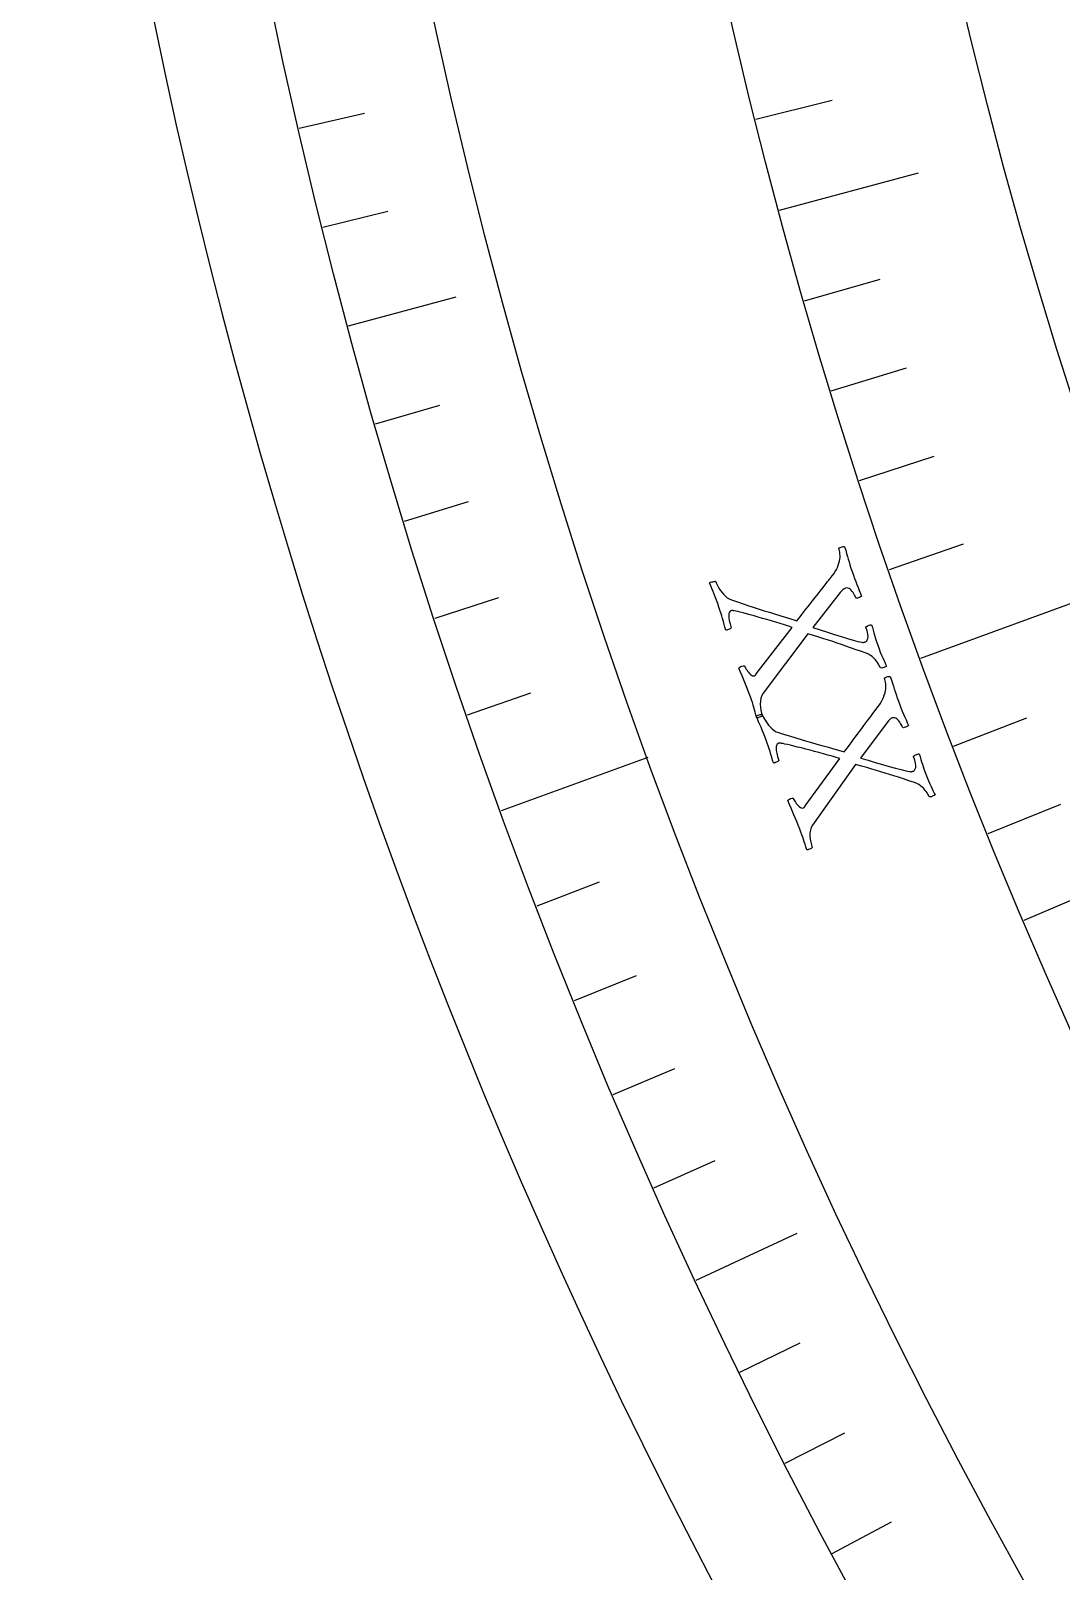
# Model space of a CAD drawing. Header units: millimetres. Extents: x -76 to 76, y -76 to 86.
# Drawn here: x -76 to -62.84, y -35.19 to -15.51 of the extents above; entities that cross this region are included whole.
import ezdxf

# ---------------------------------------------------------------- set-up
doc = ezdxf.new("R2010")
doc.units = ezdxf.units.MM
for name, color, linetype in [('CUT_OUTER', 1, 'Continuous'), ('ENGRAVE', 7, 'Continuous'), ('ENGRAVE_FINE', 8, 'Continuous'), ('TEXT', 5, 'Continuous')]:
    doc.layers.add(name, color=color, linetype=linetype)

msp = doc.modelspace()

# ---------------------------------------------------------------- linework, layer by layer
at = {"layer": 'CUT_OUTER'}
msp.add_arc((0.0001, -0.0001), 75.9999, 179.913117, 0.0001, dxfattribs=at)
at = {"layer": 'ENGRAVE'}
for points in [[(-66.4364, -17.8016), (-64.6598, -17.3256)], [(-71.9422, -19.2768), (-70.5657, -18.908)], [(-64.6321, -23.5241), (-62.2753, -22.6664)], [(-69.9883, -25.4737), (-68.1136, -24.7913)], [(-67.5018, -31.4766), (-66.2103, -30.8744)]]:
    msp.add_lwpolyline(points, dxfattribs=at)
for radius in [74.48, 74.48, 72.485, 68.78, 68.78, 65.854]:
    msp.add_circle((0, 0), radius, dxfattribs=at)
at = {"layer": 'ENGRAVE_FINE'}
for points in [[(-66.7369, -16.6394), (-65.7635, -16.3967)], [(-72.5711, -16.7544), (-71.738, -16.562)], [(-72.2676, -18.0183), (-71.438, -17.8115)], [(-66.1156, -18.9583), (-65.1512, -18.6818)], [(-65.7746, -20.1093), (-64.8153, -19.816)], [(-71.5948, -20.5295), (-70.7729, -20.2938)], [(-65.4137, -21.2542), (-64.4596, -20.9442)], [(-71.2256, -21.7758), (-70.4079, -21.5259)], [(-65.0328, -22.3926), (-64.0842, -22.066)], [(-70.8347, -23.0156), (-70.0215, -22.7514)], [(-70.4222, -24.2483), (-69.6138, -23.97)], [(-64.2117, -24.6485), (-63.2751, -24.289)], [(-63.7717, -25.7654), (-62.8416, -25.3896)], [(-69.5331, -26.6912), (-68.7349, -26.3848)], [(-63.3123, -26.8745), (-62.3889, -26.4825)], [(-69.0567, -27.9007), (-68.2639, -27.5804)], [(-68.5592, -29.1017), (-67.7722, -28.7676)], [(-68.0409, -30.2937), (-67.2598, -29.946)], [(-66.9422, -32.6499), (-66.1737, -32.2751)], [(-66.3622, -33.8132), (-65.6004, -33.4251)], [(-65.7619, -34.9662), (-65.007, -34.5648)]]:
    msp.add_lwpolyline(points, dxfattribs=at)
at = {"layer": 'TEXT'}
for points in [[(-65.5077, -22.4194), (-65.4921, -22.4643), (-65.4766, -22.507), (-65.4612, -22.5477), (-65.446, -22.5864), (-65.4309, -22.6238), (-65.4162, -22.661), (-65.4017, -22.6978), (-65.3874, -22.7345), (-65.3931, -22.7389), (-65.4016, -22.7437), (-65.413, -22.7487), (-65.4271, -22.754), (-65.441, -22.7581), (-65.4514, -22.7596), (-65.4583, -22.7584), (-65.4618, -22.7546), (-65.4657, -22.7447), (-65.4712, -22.7329), (-65.4782, -22.7191), (-65.4869, -22.7033), (-65.4968, -22.6871), (-65.5079, -22.672), (-65.52, -22.658), (-65.5332, -22.645), (-65.5473, -22.6349), (-65.5622, -22.6293), (-65.5779, -22.6283), (-65.5944, -22.6319), (-65.6091, -22.6391), (-65.6248, -22.651), (-65.6415, -22.6674), (-65.6591, -22.6885), (-66.0094, -23.1353), (-65.9145, -23.1648), (-65.8223, -23.1936), (-65.7328, -23.2218), (-65.6461, -23.2495), (-65.5656, -23.2745), (-65.4951, -23.2951), (-65.4345, -23.3112), (-65.3839, -23.323), (-65.3762, -23.3241), (-65.3688, -23.3244), (-65.3617, -23.3239), (-65.3549, -23.3227), (-65.3488, -23.3212), (-65.3442, -23.3199), (-65.3409, -23.319), (-65.3389, -23.3184), (-65.3302, -23.3132), (-65.3222, -23.3039), (-65.315, -23.2905), (-65.3084, -23.2731), (-65.3053, -23.2496), (-65.3084, -23.2179), (-65.3176, -23.1781), (-65.333, -23.13), (-65.3312, -23.1255), (-65.3258, -23.1206), (-65.3166, -23.1153), (-65.3038, -23.1096), (-65.2901, -23.1045), (-65.2781, -23.1009), (-65.268, -23.0988), (-65.2597, -23.0983), (-65.2496, -23.135), (-65.2399, -23.1696), (-65.2309, -23.2021), (-65.2223, -23.2324), (-65.2136, -23.2623), (-65.2038, -23.2935), (-65.1931, -23.3259), (-65.1813, -23.3595), (-65.1643, -23.4057), (-65.1481, -23.4479), (-65.1325, -23.486), (-65.1177, -23.5201), (-65.1039, -23.5508), (-65.0914, -23.5787), (-65.0802, -23.6039), (-65.0705, -23.6263), (-65.0758, -23.6308), (-65.0832, -23.6356), (-65.0927, -23.6406), (-65.1043, -23.6458), (-65.1165, -23.6499), (-65.1277, -23.6518), (-65.1379, -23.6513), (-65.1472, -23.6484), (-65.1501, -23.6417), (-65.1551, -23.6316), (-65.1623, -23.6181), (-65.1715, -23.6013), (-65.183, -23.5826), (-65.1968, -23.5637), (-65.2128, -23.5446), (-65.2312, -23.5252), (-65.2518, -23.5067), (-65.2747, -23.4903), (-65.3001, -23.4759), (-65.3277, -23.4637), (-65.4003, -23.4383), (-65.4679, -23.4144), (-65.5305, -23.3921), (-65.5882, -23.3714), (-65.6435, -23.3517), (-65.6989, -23.3326), (-65.7545, -23.3141), (-65.8102, -23.296), (-65.8686, -23.2776), (-65.9322, -23.2576), (-66.0011, -23.2362), (-66.0752, -23.2133), (-66.6438, -23.9745), (-66.6616, -24.0042), (-66.6737, -24.0374), (-66.6802, -24.074), (-66.6811, -24.1141), (-66.6779, -24.1547), (-66.6724, -24.1925), (-66.6645, -24.2277), (-66.6543, -24.2602), (-66.6594, -24.2658), (-66.6672, -24.2711), (-66.6776, -24.2761), (-66.6907, -24.2808), (-66.7037, -24.2847), (-66.7139, -24.2874), (-66.7212, -24.2888), (-66.7256, -24.2891), (-66.7364, -24.2518), (-66.7463, -24.2171), (-66.7555, -24.1852), (-66.7638, -24.1558), (-66.7725, -24.1264), (-66.7827, -24.0943), (-66.7945, -24.0594), (-66.8078, -24.0217), (-66.8266, -23.9702), (-66.8446, -23.9222), (-66.8618, -23.8778), (-66.8783, -23.837), (-66.8951, -23.7962), (-66.9132, -23.7521), (-66.9327, -23.7047), (-66.9535, -23.6538), (-66.9486, -23.647), (-66.9407, -23.6405), (-66.9298, -23.6344), (-66.9157, -23.6287), (-66.9019, -23.6246), (-66.8915, -23.6231), (-66.8845, -23.6243), (-66.881, -23.6282), (-66.8773, -23.6371), (-66.8718, -23.648), (-66.8645, -23.6611), (-66.8553, -23.6762), (-66.8447, -23.692), (-66.8331, -23.7069), (-66.8206, -23.7208), (-66.8071, -23.7339), (-66.7935, -23.7444), (-66.7804, -23.7508), (-66.7679, -23.7529), (-66.7559, -23.7509), (-66.7532, -23.7496), (-66.7501, -23.7477), (-66.7468, -23.7451), (-66.7431, -23.7419), (-66.7395, -23.7383), (-66.7365, -23.7348), (-66.734, -23.7313), (-66.7321, -23.7277), (-66.2724, -23.1319), (-66.3212, -23.1164), (-66.3724, -23.1005), (-66.4262, -23.0841), (-66.4824, -23.0673), (-66.5396, -23.0504), (-66.5961, -23.0338), (-66.652, -23.0174), (-66.7072, -23.0013), (-66.7604, -22.986), (-66.8102, -22.972), (-66.8566, -22.9594), (-66.8997, -22.9482), (-66.9378, -22.9385), (-66.9696, -22.9306), (-66.9949, -22.9245), (-67.0138, -22.9202), (-67.0172, -22.9197), (-67.0214, -22.9192), (-67.0263, -22.9185), (-67.032, -22.9177), (-67.0382, -22.9173), (-67.0444, -22.9176), (-67.0507, -22.9186), (-67.0572, -22.9205), (-67.0677, -22.9272), (-67.0758, -22.9392), (-67.0815, -22.9567), (-67.0849, -22.9796), (-67.0844, -23.0086), (-67.0788, -23.0447), (-67.0681, -23.0877), (-67.0522, -23.1378), (-67.0573, -23.1435), (-67.065, -23.1491), (-67.0752, -23.1548), (-67.088, -23.1604), (-67.1007, -23.165), (-67.1108, -23.1679), (-67.1183, -23.1689), (-67.1231, -23.1681), (-67.1328, -23.1318), (-67.1428, -23.0952), (-67.153, -23.0583), (-67.1635, -23.0211), (-67.1743, -22.9841), (-67.1854, -22.9475), (-67.1969, -22.9114), (-67.2088, -22.8758), (-67.2253, -22.828), (-67.2411, -22.7839), (-67.2561, -22.7435), (-67.2704, -22.7069), (-67.2844, -22.6719), (-67.2989, -22.6363), (-67.3137, -22.6), (-67.3289, -22.5632), (-67.3221, -22.5586), (-67.3132, -22.5547), (-67.3022, -22.5512), (-67.2889, -22.5483), (-67.276, -22.5461), (-67.2659, -22.5446), (-67.2587, -22.5439), (-67.2542, -22.544), (-67.251, -22.5517), (-67.2448, -22.5645), (-67.2356, -22.5823), (-67.2235, -22.6051), (-67.2088, -22.6306), (-67.1918, -22.6563), (-67.1725, -22.6824), (-67.1509, -22.7088), (-67.1275, -22.7333), (-67.1028, -22.7534), (-67.0769, -22.7693), (-67.0496, -22.7809), (-66.9725, -22.8073), (-66.8988, -22.8321), (-66.8284, -22.8555), (-66.7614, -22.8775), (-66.696, -22.8985), (-66.6305, -22.9193), (-66.5649, -22.9398), (-66.4992, -22.96), (-66.4321, -22.9806), (-66.3623, -23.0021), (-66.2897, -23.0246), (-66.2144, -23.048), (-66.195, -23.0242), (-66.1736, -22.9973), (-66.1501, -22.9674), (-66.1245, -22.9345), (-66.0976, -22.8997), (-66.07, -22.8644), (-66.0417, -22.8285), (-66.0126, -22.792), (-65.9837, -22.7558), (-65.9559, -22.7207), (-65.9291, -22.6867), (-65.9034, -22.6538), (-65.8793, -22.6229), (-65.8575, -22.595), (-65.838, -22.57), (-65.8207, -22.548), (-65.8065, -22.53), (-65.7964, -22.5171), (-65.7903, -22.5094), (-65.7883, -22.5068), (-65.7633, -22.4756), (-65.7416, -22.4461), (-65.7233, -22.4184), (-65.7084, -22.3923), (-65.6961, -22.3664), (-65.6852, -22.3391), (-65.676, -22.3103), (-65.6683, -22.2802), (-65.6644, -22.2597), (-65.6624, -22.2386), (-65.6623, -22.2169), (-65.6639, -22.1946), (-65.6667, -22.1733), (-65.6697, -22.1549), (-65.6731, -22.1392), (-65.6768, -22.1263), (-65.6764, -22.1212), (-65.6716, -22.116), (-65.6625, -22.1108), (-65.649, -22.1055), (-65.6345, -22.1014), (-65.6222, -22.0993), (-65.612, -22.0995), (-65.604, -22.1017), (-65.5904, -22.1465), (-65.5781, -22.188), (-65.5671, -22.2262), (-65.5573, -22.261), (-65.5474, -22.2959), (-65.5358, -22.3339), (-65.5226, -22.375), (-65.5077, -22.4194)], [(-64.9173, -24.0757), (-64.9005, -24.1202), (-64.8839, -24.1625), (-64.8675, -24.2028), (-64.8513, -24.2411), (-64.8353, -24.2781), (-64.8196, -24.3149), (-64.8042, -24.3514), (-64.789, -24.3876), (-64.7946, -24.3922), (-64.803, -24.3972), (-64.8142, -24.4025), (-64.8282, -24.4081), (-64.8419, -24.4126), (-64.8523, -24.4143), (-64.8592, -24.4133), (-64.8628, -24.4097), (-64.867, -24.3999), (-64.8728, -24.3881), (-64.8802, -24.3745), (-64.8892, -24.359), (-64.8996, -24.3431), (-64.911, -24.3282), (-64.9235, -24.3145), (-64.937, -24.3019), (-64.9514, -24.2922), (-64.9664, -24.287), (-64.9821, -24.2864), (-64.9985, -24.2903), (-65.0131, -24.2979), (-65.0284, -24.3102), (-65.0447, -24.3271), (-65.0617, -24.3486), (-65.4006, -24.8042), (-65.305, -24.8312), (-65.2121, -24.8577), (-65.1219, -24.8836), (-65.0345, -24.909), (-64.9534, -24.932), (-64.8824, -24.9508), (-64.8215, -24.9654), (-64.7705, -24.9759), (-64.7628, -24.9768), (-64.7554, -24.9769), (-64.7483, -24.9763), (-64.7415, -24.9748), (-64.7355, -24.9731), (-64.7309, -24.9718), (-64.7276, -24.9708), (-64.7257, -24.9702), (-64.7171, -24.9647), (-64.7094, -24.9552), (-64.7024, -24.9416), (-64.6963, -24.9241), (-64.6938, -24.9005), (-64.6977, -24.8689), (-64.7079, -24.8293), (-64.7246, -24.7816), (-64.7229, -24.7771), (-64.7176, -24.7721), (-64.7086, -24.7666), (-64.6959, -24.7606), (-64.6823, -24.7551), (-64.6704, -24.7512), (-64.6604, -24.7489), (-64.6521, -24.7481), (-64.641, -24.7846), (-64.6305, -24.8189), (-64.6206, -24.8511), (-64.6113, -24.8812), (-64.6018, -24.9109), (-64.5913, -24.9418), (-64.5797, -24.9739), (-64.5671, -25.0073), (-64.549, -25.053), (-64.5316, -25.0948), (-64.5151, -25.1325), (-64.4994, -25.1662), (-64.4848, -25.1965), (-64.4716, -25.2241), (-64.4598, -25.249), (-64.4495, -25.2711), (-64.4547, -25.2758), (-64.462, -25.2807), (-64.4713, -25.286), (-64.4828, -25.2915), (-64.4949, -25.2959), (-64.506, -25.298), (-64.5163, -25.2978), (-64.5256, -25.2952), (-64.5287, -25.2885), (-64.534, -25.2785), (-64.5415, -25.2652), (-64.5512, -25.2487), (-64.5631, -25.2303), (-64.5774, -25.2118), (-64.5939, -25.1931), (-64.6127, -25.1741), (-64.6338, -25.1561), (-64.6572, -25.1403), (-64.6828, -25.1266), (-64.7108, -25.1151), (-64.784, -25.0915), (-64.8522, -25.0694), (-64.9153, -25.0487), (-64.9735, -25.0294), (-65.0293, -25.0112), (-65.0852, -24.9935), (-65.1412, -24.9764), (-65.1974, -24.9598), (-65.2562, -24.9428), (-65.3203, -24.9245), (-65.3897, -24.9048), (-65.4644, -24.8838), (-66.0135, -25.6592), (-66.0305, -25.6893), (-66.0418, -25.7228), (-66.0474, -25.7596), (-66.0472, -25.7997), (-66.043, -25.8401), (-66.0365, -25.8778), (-66.0278, -25.9128), (-66.0168, -25.945), (-66.0217, -25.9508), (-66.0293, -25.9563), (-66.0396, -25.9615), (-66.0526, -25.9665), (-66.0655, -25.9708), (-66.0756, -25.9737), (-66.0828, -25.9754), (-66.0873, -25.9757), (-66.099, -25.9387), (-66.1098, -25.9043), (-66.1197, -25.8726), (-66.1288, -25.8435), (-66.1383, -25.8143), (-66.1493, -25.7825), (-66.162, -25.7479), (-66.1762, -25.7106), (-66.1963, -25.6595), (-66.2155, -25.612), (-66.2339, -25.568), (-66.2514, -25.5276), (-66.2692, -25.4873), (-66.2884, -25.4437), (-66.3091, -25.3968), (-66.3312, -25.3464), (-66.3265, -25.3395), (-66.3188, -25.3328), (-66.308, -25.3265), (-66.2941, -25.3204), (-66.2804, -25.3159), (-66.27, -25.3142), (-66.263, -25.3152), (-66.2594, -25.319), (-66.2555, -25.3278), (-66.2497, -25.3386), (-66.242, -25.3515), (-66.2325, -25.3664), (-66.2215, -25.3819), (-66.2095, -25.3964), (-66.1967, -25.4101), (-66.1829, -25.4228), (-66.1689, -25.433), (-66.1557, -25.439), (-66.1431, -25.4408), (-66.1313, -25.4385), (-66.1285, -25.4371), (-66.1255, -25.4351), (-66.1222, -25.4325), (-66.1186, -25.4292), (-66.1152, -25.4255), (-66.1123, -25.4219), (-66.1099, -25.4183), (-66.108, -25.4147), (-65.6636, -24.8074), (-65.7128, -24.7932), (-65.7644, -24.7786), (-65.8186, -24.7636), (-65.8752, -24.7482), (-65.9328, -24.7327), (-65.9897, -24.7175), (-66.046, -24.7026), (-66.1016, -24.6879), (-66.1551, -24.6739), (-66.2053, -24.6612), (-66.252, -24.6498), (-66.2954, -24.6397), (-66.3337, -24.631), (-66.3657, -24.6239), (-66.3911, -24.6184), (-66.4101, -24.6146), (-66.4135, -24.6142), (-66.4177, -24.6138), (-66.4227, -24.6132), (-66.4284, -24.6126), (-66.4346, -24.6123), (-66.4408, -24.6128), (-66.4471, -24.614), (-66.4535, -24.616), (-66.4638, -24.6229), (-66.4716, -24.6352), (-66.4769, -24.6528), (-66.4797, -24.6758), (-66.4785, -24.7048), (-66.472, -24.7407), (-66.4602, -24.7835), (-66.443, -24.8331), (-66.448, -24.8389), (-66.4555, -24.8448), (-66.4656, -24.8507), (-66.4782, -24.8566), (-66.4908, -24.8616), (-66.5009, -24.8647), (-66.5083, -24.8659), (-66.5131, -24.8652), (-66.5237, -24.8291), (-66.5346, -24.7928), (-66.5458, -24.7562), (-66.5572, -24.7193), (-66.5689, -24.6825), (-66.581, -24.6463), (-66.5934, -24.6105), (-66.6062, -24.5752), (-66.6239, -24.5278), (-66.6408, -24.4841), (-66.6569, -24.4441), (-66.672, -24.4079), (-66.687, -24.3733), (-66.7023, -24.338), (-66.7181, -24.3022), (-66.7342, -24.2657), (-66.7276, -24.261), (-66.7188, -24.2568), (-66.7078, -24.2531), (-66.6946, -24.2499), (-66.6818, -24.2473), (-66.6717, -24.2456), (-66.6645, -24.2447), (-66.66, -24.2446), (-66.6566, -24.2523), (-66.6501, -24.2649), (-66.6405, -24.2824), (-66.6278, -24.3049), (-66.6125, -24.33), (-66.5948, -24.3554), (-66.5748, -24.381), (-66.5526, -24.4068), (-66.5285, -24.4306), (-66.5034, -24.4501), (-66.477, -24.4653), (-66.4495, -24.4763), (-66.3717, -24.5007), (-66.2974, -24.5236), (-66.2264, -24.5453), (-66.1589, -24.5655), (-66.093, -24.5849), (-66.027, -24.604), (-65.9609, -24.6228), (-65.8947, -24.6413), (-65.8271, -24.6602), (-65.7568, -24.6799), (-65.6836, -24.7006), (-65.6078, -24.7221), (-65.589, -24.6978), (-65.5682, -24.6704), (-65.5455, -24.6399), (-65.5208, -24.6063), (-65.4948, -24.5709), (-65.4681, -24.5348), (-65.4406, -24.4982), (-65.4125, -24.461), (-65.3845, -24.4241), (-65.3576, -24.3883), (-65.3317, -24.3536), (-65.3068, -24.3201), (-65.2836, -24.2886), (-65.2625, -24.2601), (-65.2436, -24.2347), (-65.2268, -24.2122), (-65.2132, -24.1938), (-65.2034, -24.1807), (-65.1975, -24.1728), (-65.1955, -24.1702), (-65.1713, -24.1384), (-65.1504, -24.1084), (-65.1328, -24.0802), (-65.1186, -24.0537), (-65.1069, -24.0275), (-65.0968, -23.9999), (-65.0882, -23.971), (-65.0813, -23.9406), (-65.078, -23.9201), (-65.0765, -23.8989), (-65.0769, -23.8772), (-65.0791, -23.8549), (-65.0824, -23.8338), (-65.0859, -23.8154), (-65.0897, -23.7998), (-65.0938, -23.787), (-65.0934, -23.7819), (-65.0888, -23.7766), (-65.0798, -23.7711), (-65.0665, -23.7655), (-65.0521, -23.761), (-65.0398, -23.7587), (-65.0296, -23.7585), (-65.0215, -23.7606), (-65.0068, -23.805), (-64.9935, -23.8462), (-64.9815, -23.8841), (-64.9709, -23.9187), (-64.9601, -23.9532), (-64.9475, -23.9909), (-64.9333, -24.0317), (-64.9173, -24.0757)]]:
    msp.add_lwpolyline(points, close=True, dxfattribs=at)

doc.saveas('drawing.dxf')
